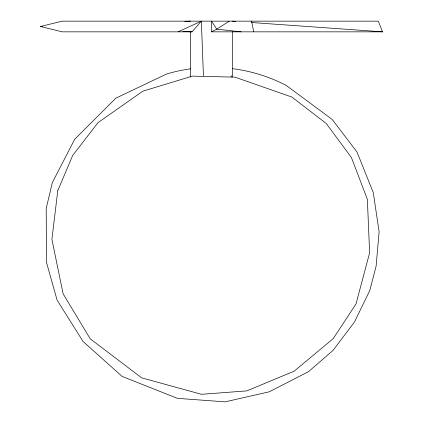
<?xml version="1.0" encoding="UTF-8"?>
<svg xmlns="http://www.w3.org/2000/svg" width="423" height="423" viewBox="0 0 423 423"><rect width="100%" height="100%" fill="white"/><g stroke="black" fill="none" stroke-linecap="round" stroke-linejoin="round"><path stroke-width="0.63" d="M190.302 77.002L190.572 31.662M231.164 76.991L231.217 75.685M241.047 31.841L216.809 29.166L211.5 21.15L211.5 31.841L382.551 31.841L378.315 21.15L62.234 21.15L40.449 26.496L62.234 31.841L192.09 31.841L201.364 21.15L203.426 75.685M229.224 21.15L216.809 29.166L211.5 31.841M178.12 31.841L201.364 21.15M42.427 26.427L40.449 26.496L41.771 26.543M184.708 21.362L190.636 21.15M182.858 31.514L192.09 31.841M232.364 21.15L235.659 21.383M251.463 22.509L382.551 31.841M251.595 21.15L253.694 31.841M232.417 76.991L232.37 31.662M190.593 68.833A160.724 160.724 0 0 0 166.842 73.914L115.934 98.104L74.697 139.267L52.357 182.514L46.192 208.518L46.467 262.281L57.084 300.097L83.072 341.488L122.147 376.433L177.443 398.35L225.131 401.85L269.314 391.788L308.526 371.643L333.049 350.381L354.527 321.914L369.771 290.548L376.105 266.183L379.119 231.83L373.276 192.613L357.028 152.058L332.261 119.508L286.286 85.446A160.724 160.724 0 0 0 232.317 68.632M57.766 190.725L51.902 239.36L63.127 293.832L90.199 338.775L141.583 377.818L201.528 394.31L246.799 390.889L294.144 371.188L333.239 338.622L356.023 303.925L369.623 252.822L367.36 199.27L351.418 157.568L326.307 123.548L291.891 97.063L234.95 77.145L192.338 76.129L142.879 91.162L98.02 122.612L72.693 155.431L57.766 190.725"/></g></svg>
